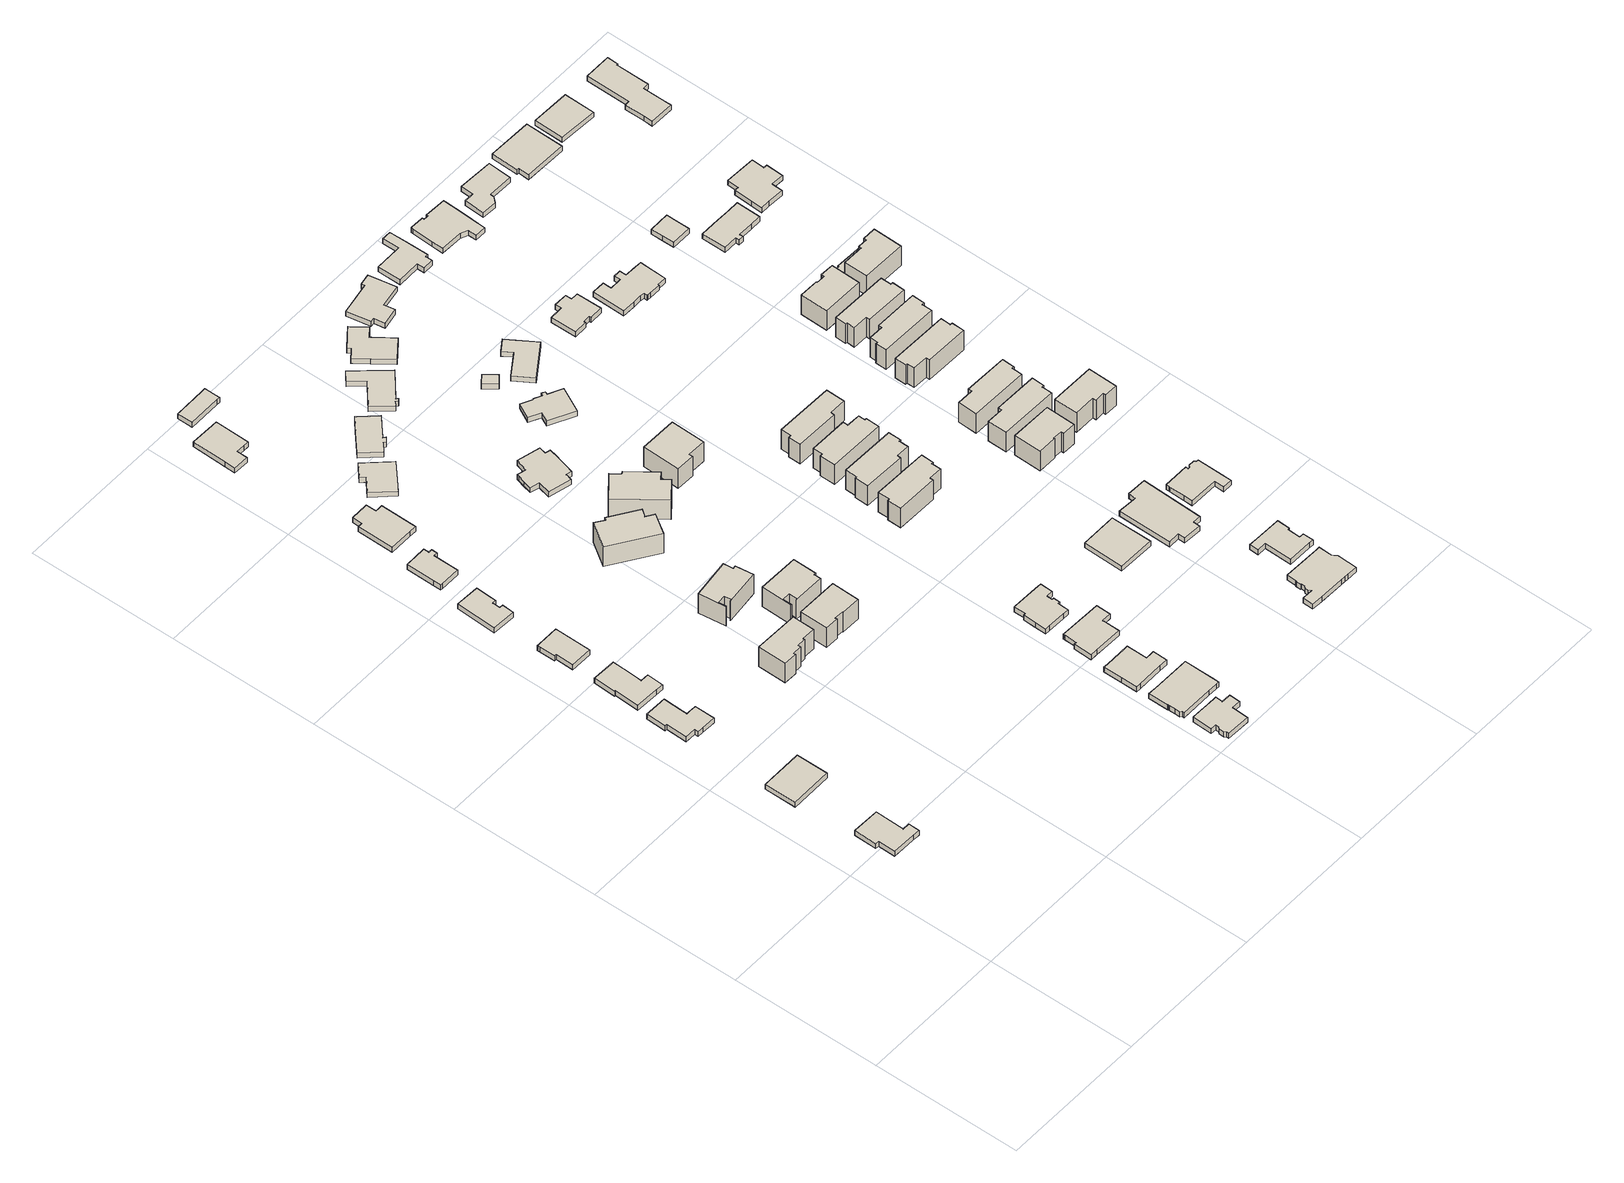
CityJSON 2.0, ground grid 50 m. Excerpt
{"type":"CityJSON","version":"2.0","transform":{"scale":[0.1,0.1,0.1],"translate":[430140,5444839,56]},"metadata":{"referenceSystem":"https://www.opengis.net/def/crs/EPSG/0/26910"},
"CityObjects":{
"building1":{"type":"Building","attributes":{"name":"618 LAMBERT AVENUE V9R 3N8"},"geometry":[{"type":"Solid","lod":"1","boundaries":[[[[0,1,2,3,4,5,6,7,8]],[[7,9,10,8]],[[6,11,9,7]],[[5,12,11,6]],[[4,13,12,5]],[[3,14,13,4]],[[2,15,14,3]],[[1,16,15,2]],[[0,17,16,1]],[[8,10,17,0]],[[9,11,12,13,14,15,16,17,10]]]]}]},
"building2":{"type":"Building","attributes":{"name":"614 LAMBERT AVENUE V9R 3N8"},"geometry":[{"type":"Solid","lod":"1","boundaries":[[[[18,19,20,21]],[[20,22,23,21]],[[19,24,22,20]],[[18,25,24,19]],[[21,23,25,18]],[[22,24,25,23]]]]}]},
"building3":{"type":"Building","attributes":{"name":"610 LAMBERT AVENUE V9R 3N8"},"geometry":[{"type":"Solid","lod":"1","boundaries":[[[[26,27,28,29,30,31,32,33,34,35,36,37,38]],[[37,39,40,38]],[[36,41,39,37]],[[35,42,41,36]],[[34,43,42,35]],[[33,44,43,34]],[[32,45,44,33]],[[31,46,45,32]],[[30,47,46,31]],[[29,48,47,30]],[[28,49,48,29]],[[27,50,49,28]],[[26,51,50,27]],[[38,40,51,26]],[[39,41,42,43,44,45,46,47,48,49,50,51,40]]]]}]},
"building4":{"type":"Building","attributes":{"name":"608 LAMBERT AVENUE V9R 3N8"},"geometry":[{"type":"Solid","lod":"1","boundaries":[[[[52,53,54,55,56,57,58,59,60,61,62,63]],[[62,64,65,63]],[[61,66,64,62]],[[60,67,66,61]],[[59,68,67,60]],[[58,69,68,59]],[[57,70,69,58]],[[56,71,70,57]],[[55,72,71,56]],[[54,73,72,55]],[[53,74,73,54]],[[52,75,74,53]],[[63,65,75,52]],[[64,66,67,68,69,70,71,72,73,74,75,65]]]]}]},
"building5":{"type":"Building","attributes":{"name":"606 LAMBERT AVENUE V9R 3N8"},"geometry":[{"type":"Solid","lod":"1","boundaries":[[[[76,77,78,79,80,81,82,83]],[[82,84,85,83]],[[81,86,84,82]],[[80,87,86,81]],[[79,88,87,80]],[[78,89,88,79]],[[77,90,89,78]],[[76,91,90,77]],[[83,85,91,76]],[[84,86,87,88,89,90,91,85]]]]}]},
"building6":{"type":"Building","attributes":{"name":"604 LAMBERT AVENUE V9R 3N8"},"geometry":[{"type":"Solid","lod":"1","boundaries":[[[[92,93,94,95,96,97,98,99]],[[98,100,101,99]],[[97,102,100,98]],[[96,103,102,97]],[[95,104,103,96]],[[94,105,104,95]],[[93,106,105,94]],[[92,107,106,93]],[[99,101,107,92]],[[100,102,103,104,105,106,107,101]]]]}]},
"building7":{"type":"Building","attributes":{"name":"602 LAMBERT AVENUE V9R 3M8"},"geometry":[{"type":"Solid","lod":"1","boundaries":[[[[108,109,110,111,112,113,114,115,116,117,118]],[[117,119,120,118]],[[116,121,119,117]],[[115,122,121,116]],[[114,123,122,115]],[[113,124,123,114]],[[112,125,124,113]],[[111,126,125,112]],[[110,127,126,111]],[[109,128,127,110]],[[108,129,128,109]],[[118,120,129,108]],[[119,121,122,123,124,125,126,127,128,129,120]]]]}]},
"building8":{"type":"Building","attributes":{"name":"600 LAMBERT AVENUE V9R 3N8"},"geometry":[{"type":"Solid","lod":"1","boundaries":[[[[130,131,132,133,134,135,136,137,138]],[[137,139,140,138]],[[136,141,139,137]],[[135,142,141,136]],[[134,143,142,135]],[[133,144,143,134]],[[132,145,144,133]],[[131,146,145,132]],[[130,147,146,131]],[[138,140,147,130]],[[139,141,142,143,144,145,146,147,140]]]]}]},
"building9":{"type":"Building","geometry":[{"type":"Solid","lod":"1","boundaries":[[[[148,149,150,151,152,153,154,155,156,157]],[[156,158,159,157]],[[155,160,158,156]],[[154,161,160,155]],[[153,162,161,154]],[[152,163,162,153]],[[151,164,163,152]],[[150,165,164,151]],[[149,166,165,150]],[[148,167,166,149]],[[157,159,167,148]],[[158,160,161,162,163,164,165,166,167,159]]]]}]},
"building10":{"type":"Building","attributes":{"name":"404 HAREWOOD ROAD V9R 2Z4"},"geometry":[{"type":"Solid","lod":"1","boundaries":[[[[168,169,170,171,172,173,174,175,176]],[[175,177,178,176]],[[174,179,177,175]],[[173,180,179,174]],[[172,181,180,173]],[[171,182,181,172]],[[170,183,182,171]],[[169,184,183,170]],[[168,185,184,169]],[[176,178,185,168]],[[177,179,180,181,182,183,184,185,178]]]]}]},
"building11":{"type":"Building","attributes":{"name":"637 ALYSSA PLACE V9R 3S8"},"geometry":[{"type":"Solid","lod":"1","boundaries":[[[[186,187,188,189,190,191,192,193,194,195,196,197]],[[196,198,199,197]],[[195,200,198,196]],[[194,201,200,195]],[[193,202,201,194]],[[192,203,202,193]],[[191,204,203,192]],[[190,205,204,191]],[[189,206,205,190]],[[188,207,206,189]],[[187,208,207,188]],[[186,209,208,187]],[[197,199,209,186]],[[198,200,201,202,203,204,205,206,207,208,209,199]]]]}]},
"building12":{"type":"Building","attributes":{"name":"409 HAREWOOD ROAD V9R 2Z3"},"geometry":[{"type":"Solid","lod":"1","boundaries":[[[[210,211,212,213,214,215]],[[214,216,217,215]],[[213,218,216,214]],[[212,219,218,213]],[[211,220,219,212]],[[210,221,220,211]],[[215,217,221,210]],[[216,218,219,220,221,217]]]]}]},
"building13":{"type":"Building","geometry":[{"type":"Solid","lod":"1","boundaries":[[[[222,223,224,225,226,227,228,229]],[[228,230,231,229]],[[227,232,230,228]],[[226,233,232,227]],[[225,234,233,226]],[[224,235,234,225]],[[223,236,235,224]],[[222,237,236,223]],[[229,231,237,222]],[[230,232,233,234,235,236,237,231]]]]}]},
"building14":{"type":"Building","attributes":{"name":"500 LAMBERT AVENUE V9R 6Y9"},"geometry":[{"type":"Solid","lod":"1","boundaries":[[[[238,239,240,241,242,243,244]],[[243,245,246,244]],[[242,247,245,243]],[[241,248,247,242]],[[240,249,248,241]],[[239,250,249,240]],[[238,251,250,239]],[[244,246,251,238]],[[245,247,248,249,250,251,246]]]]}]},
"building15":{"type":"Building","attributes":{"name":"641 ALYSSA PLACE V9R 3S8"},"geometry":[{"type":"Solid","lod":"1","boundaries":[[[[252,253,254,255,256,257,258,259,260,261,262,263]],[[262,264,265,263]],[[261,266,264,262]],[[260,267,266,261]],[[259,268,267,260]],[[258,269,268,259]],[[257,270,269,258]],[[256,271,270,257]],[[255,272,271,256]],[[254,273,272,255]],[[253,274,273,254]],[[252,275,274,253]],[[263,265,275,252]],[[264,266,267,268,269,270,271,272,273,274,275,265]]]]}]},
"building16":{"type":"Building","attributes":{"name":"629 ALYSSA PLACE V9R 3S8"},"geometry":[{"type":"Solid","lod":"1","boundaries":[[[[276,277,278,279,280,281,282,283]],[[282,284,285,283]],[[281,286,284,282]],[[280,287,286,281]],[[279,288,287,280]],[[278,289,288,279]],[[277,290,289,278]],[[276,291,290,277]],[[283,285,291,276]],[[284,286,287,288,289,290,291,285]]]]}]},
"building17":{"type":"Building","attributes":{"name":"407 HAREWOOD ROAD V9R 2Z3"},"geometry":[{"type":"Solid","lod":"1","boundaries":[[[[292,293,294,295,296,297,298,299,300,301]],[[300,302,303,301]],[[299,304,302,300]],[[298,305,304,299]],[[297,306,305,298]],[[296,307,306,297]],[[295,308,307,296]],[[294,309,308,295]],[[293,310,309,294]],[[292,311,310,293]],[[301,303,311,292]],[[302,304,305,306,307,308,309,310,311,303]]]]}]},
"building18":{"type":"Building","attributes":{"name":"674 ABBY LANE V9R 6M4"},"geometry":[{"type":"Solid","lod":"1","boundaries":[[[[312,313,314,315,316,317,318,319,320,321,322,323,324,325,326,327,328]],[[327,329,330,328]],[[326,331,329,327]],[[325,332,331,326]],[[324,333,332,325]],[[323,334,333,324]],[[322,335,334,323]],[[321,336,335,322]],[[320,337,336,321]],[[319,338,337,320]],[[318,339,338,319]],[[317,340,339,318]],[[316,341,340,317]],[[315,342,341,316]],[[314,343,342,315]],[[313,344,343,314]],[[312,345,344,313]],[[328,330,345,312]],[[329,331,332,333,334,335,336,337,338,339,340,341,342,343,344,345,330]]]]}]},
"building19":{"type":"Building","attributes":{"name":"668 ABBY LANE V9R 6M4"},"geometry":[{"type":"Solid","lod":"1","boundaries":[[[[346,347,348,349,350,351,352,353,354,355,356,357,358,359,360]],[[359,361,362,360]],[[358,363,361,359]],[[357,364,363,358]],[[356,365,364,357]],[[355,366,365,356]],[[354,367,366,355]],[[353,368,367,354]],[[352,369,368,353]],[[351,370,369,352]],[[350,371,370,351]],[[349,372,371,350]],[[348,373,372,349]],[[347,374,373,348]],[[346,375,374,347]],[[360,362,375,346]],[[361,363,364,365,366,367,368,369,370,371,372,373,374,375,362]]]]}]},
"building20":{"type":"Building","attributes":{"name":"662 ABBY LANE V9R 6M4"},"geometry":[{"type":"Solid","lod":"1","boundaries":[[[[376,377,378,379,380,381,382,383,384,385]],[[384,386,387,385]],[[383,388,386,384]],[[382,389,388,383]],[[381,390,389,382]],[[380,391,390,381]],[[379,392,391,380]],[[378,393,392,379]],[[377,394,393,378]],[[376,395,394,377]],[[385,387,395,376]],[[386,388,389,390,391,392,393,394,395,387]]]]}]},
"building21":{"type":"Building","attributes":{"name":"624 ALYSSA PLACE V9R 3S8"},"geometry":[{"type":"Solid","lod":"1","boundaries":[[[[396,397,398,399,400,401,402,403]],[[402,404,405,403]],[[401,406,404,402]],[[400,407,406,401]],[[399,408,407,400]],[[398,409,408,399]],[[397,410,409,398]],[[396,411,410,397]],[[403,405,411,396]],[[404,406,407,408,409,410,411,405]]]]}]},
"building22":{"type":"Building","attributes":{"name":"618 SANDY COURT V9R 1M1"},"geometry":[{"type":"Solid","lod":"1","boundaries":[[[[412,413,414,415,416,417,418,419,420,421,422,423,424,425,426,427]],[[426,428,429,427]],[[425,430,428,426]],[[424,431,430,425]],[[423,432,431,424]],[[422,433,432,423]],[[421,434,433,422]],[[420,435,434,421]],[[419,436,435,420]],[[418,437,436,419]],[[417,438,437,418]],[[416,439,438,417]],[[415,440,439,416]],[[414,441,440,415]],[[413,442,441,414]],[[412,443,442,413]],[[427,429,443,412]],[[428,430,431,432,433,434,435,436,437,438,439,440,441,442,443,429]]]]}]},
"building23":{"type":"Building","attributes":{"name":"656 ABBY LANE V9R 6M4"},"geometry":[{"type":"Solid","lod":"1","boundaries":[[[[444,445,446,447,448,449,450,451,452,453,454,455]],[[454,456,457,455]],[[453,458,456,454]],[[452,459,458,453]],[[451,460,459,452]],[[450,461,460,451]],[[449,462,461,450]],[[448,463,462,449]],[[447,464,463,448]],[[446,465,464,447]],[[445,466,465,446]],[[444,467,466,445]],[[455,457,467,444]],[[456,458,459,460,461,462,463,464,465,466,467,457]]]]}]},
"building24":{"type":"Building","attributes":{"name":"405 HAREWOOD ROAD V9R 2Z3"},"geometry":[{"type":"Solid","lod":"1","boundaries":[[[[468,469,470,471,472,473,474,475,476,477,478]],[[477,479,480,478]],[[476,481,479,477]],[[475,482,481,476]],[[474,483,482,475]],[[473,484,483,474]],[[472,485,484,473]],[[471,486,485,472]],[[470,487,486,471]],[[469,488,487,470]],[[468,489,488,469]],[[478,480,489,468]],[[479,481,482,483,484,485,486,487,488,489,480]]]]}]},
"building25":{"type":"Building","attributes":{"name":"650 ABBY LANE V9R 6M4"},"geometry":[{"type":"Solid","lod":"1","boundaries":[[[[490,491,492,493,494,495,496,497,498,499,500,501,502,503,504,505,506]],[[505,507,508,506]],[[504,509,507,505]],[[503,510,509,504]],[[502,511,510,503]],[[501,512,511,502]],[[500,513,512,501]],[[499,514,513,500]],[[498,515,514,499]],[[497,516,515,498]],[[496,517,516,497]],[[495,518,517,496]],[[494,519,518,495]],[[493,520,519,494]],[[492,521,520,493]],[[491,522,521,492]],[[490,523,522,491]],[[506,508,523,490]],[[507,509,510,511,512,513,514,515,516,517,518,519,520,521,522,523,508]]]]}]},
"building26":{"type":"Building","attributes":{"name":"628 ALYSSA PLACE V9R 3S8"},"geometry":[{"type":"Solid","lod":"1","boundaries":[[[[524,525,526,527,528,529]],[[528,530,531,529]],[[527,532,530,528]],[[526,533,532,527]],[[525,534,533,526]],[[524,535,534,525]],[[529,531,535,524]],[[530,532,533,534,535,531]]]]}]},
"building27":{"type":"Building","attributes":{"name":"403 HAREWOOD ROAD V9R 2Z3"},"geometry":[{"type":"Solid","lod":"1","boundaries":[[[[536,537,538,539,540,541,542,543,544,545,546,547]],[[546,548,549,547]],[[545,550,548,546]],[[544,551,550,545]],[[543,552,551,544]],[[542,553,552,543]],[[541,554,553,542]],[[540,555,554,541]],[[539,556,555,540]],[[538,557,556,539]],[[537,558,557,538]],[[536,559,558,537]],[[547,549,559,536]],[[548,550,551,552,553,554,555,556,557,558,559,549]]]]}]},
"building28":{"type":"Building","attributes":{"name":"616 SANDY COURT V9R 1M1"},"geometry":[{"type":"Solid","lod":"1","boundaries":[[[[560,561,562,563,564,565,566,567,568,569,570,571,572]],[[571,573,574,572]],[[570,575,573,571]],[[569,576,575,570]],[[568,577,576,569]],[[567,578,577,568]],[[566,579,578,567]],[[565,580,579,566]],[[564,581,580,565]],[[563,582,581,564]],[[562,583,582,563]],[[561,584,583,562]],[[560,585,584,561]],[[572,574,585,560]],[[573,575,576,577,578,579,580,581,582,583,584,585,574]]]]}]},
"building29":{"type":"Building","attributes":{"name":"614 SANDY COURT V9R 1M1"},"geometry":[{"type":"Solid","lod":"1","boundaries":[[[[586,587,588,589]],[[588,590,591,589]],[[587,592,590,588]],[[586,593,592,587]],[[589,591,593,586]],[[590,592,593,591]]]]}]},
"building30":{"type":"Building","attributes":{"name":"646 ALYSSA PLACE V9R 3S8"},"geometry":[{"type":"Solid","lod":"1","boundaries":[[[[594,595,596,597,598,599,600,601,602,603]],[[602,604,605,603]],[[601,606,604,602]],[[600,607,606,601]],[[599,608,607,600]],[[598,609,608,599]],[[597,610,609,598]],[[596,611,610,597]],[[595,612,611,596]],[[594,613,612,595]],[[603,605,613,594]],[[604,606,607,608,609,610,611,612,613,605]]]]}]},
"building31":{"type":"Building","attributes":{"name":"614 SANDY COURT V9R 1M1"},"geometry":[{"type":"Solid","lod":"1","boundaries":[[[[614,615,616,617,618,619,620]],[[619,621,622,620]],[[618,623,621,619]],[[617,624,623,618]],[[616,625,624,617]],[[615,626,625,616]],[[614,627,626,615]],[[620,622,627,614]],[[621,623,624,625,626,627,622]]]]}]},
"building32":{"type":"Building","attributes":{"name":"640 ALYSSA PLACE V9R 3S8"},"geometry":[{"type":"Solid","lod":"1","boundaries":[[[[628,629,630,631,632,633,634,635,636,637]],[[636,638,639,637]],[[635,640,638,636]],[[634,641,640,635]],[[633,642,641,634]],[[632,643,642,633]],[[631,644,643,632]],[[630,645,644,631]],[[629,646,645,630]],[[628,647,646,629]],[[637,639,647,628]],[[638,640,641,642,643,644,645,646,647,639]]]]}]},
"building33":{"type":"Building","attributes":{"name":"401 HAREWOOD ROAD V9R 2Z3"},"geometry":[{"type":"Solid","lod":"1","boundaries":[[[[648,649,650,651,652,653,654,655,656,657]],[[656,658,659,657]],[[655,660,658,656]],[[654,661,660,655]],[[653,662,661,654]],[[652,663,662,653]],[[651,664,663,652]],[[650,665,664,651]],[[649,666,665,650]],[[648,667,666,649]],[[657,659,667,648]],[[658,660,661,662,663,664,665,666,667,659]]]]}]},
"building34":{"type":"Building","attributes":{"name":"614 REGAL STREET V9R 6M4"},"geometry":[{"type":"Solid","lod":"1","boundaries":[[[[668,669,670,671]],[[670,672,673,671]],[[669,674,672,670]],[[668,675,674,669]],[[671,673,675,668]],[[672,674,675,673]]]]}]},
"building35":{"type":"Building","attributes":{"name":"636 ALYSSA PLACE V9R 3S8"},"geometry":[{"type":"Solid","lod":"1","boundaries":[[[[676,677,678,679,680,681,682,683,684,685]],[[684,686,687,685]],[[683,688,686,684]],[[682,689,688,683]],[[681,690,689,682]],[[680,691,690,681]],[[679,692,691,680]],[[678,693,692,679]],[[677,694,693,678]],[[676,695,694,677]],[[685,687,695,676]],[[686,688,689,690,691,692,693,694,695,687]]]]}]},
"building36":{"type":"Building","attributes":{"name":"632 ALYSSA PLACE V9R 3S8"},"geometry":[{"type":"Solid","lod":"1","boundaries":[[[[696,697,698,699,700,701,702,703]],[[702,704,705,703]],[[701,706,704,702]],[[700,707,706,701]],[[699,708,707,700]],[[698,709,708,699]],[[697,710,709,698]],[[696,711,710,697]],[[703,705,711,696]],[[704,706,707,708,709,710,711,705]]]]}]},
"building37":{"type":"Building","attributes":{"name":"657 HOWARD AVENUE V9R 3S8"},"geometry":[{"type":"Solid","lod":"1","boundaries":[[[[712,713,714,715,716,717,718,719,720,721,722,723,724,725,726,727,728,729,730,731]],[[730,732,733,731]],[[729,734,732,730]],[[728,735,734,729]],[[727,736,735,728]],[[726,737,736,727]],[[725,738,737,726]],[[724,739,738,725]],[[723,740,739,724]],[[722,741,740,723]],[[721,742,741,722]],[[720,743,742,721]],[[719,744,743,720]],[[718,745,744,719]],[[717,746,745,718]],[[716,747,746,717]],[[715,748,747,716]],[[714,749,748,715]],[[713,750,749,714]],[[712,751,750,713]],[[731,733,751,712]],[[732,734,735,736,737,738,739,740,741,742,743,744,745,746,747,748,749,750,751,733]]]]}]},
"building38":{"type":"Building","attributes":{"name":"608 REGAL STREET V9R 6M4"},"geometry":[{"type":"Solid","lod":"1","boundaries":[[[[752,753,754,755,756,757,758,759,760,761]],[[760,762,763,761]],[[759,764,762,760]],[[758,765,764,759]],[[757,766,765,758]],[[756,767,766,757]],[[755,768,767,756]],[[754,769,768,755]],[[753,770,769,754]],[[752,771,770,753]],[[761,763,771,752]],[[762,764,765,766,767,768,769,770,771,763]]]]}]},
"building39":{"type":"Building","attributes":{"name":"619 FIFTH STREET V9R 1P7"},"geometry":[{"type":"Solid","lod":"1","boundaries":[[[[772,773,774,775,776,777,778,779,780,781,782]],[[781,783,784,782]],[[780,785,783,781]],[[779,786,785,780]],[[778,787,786,779]],[[777,788,787,778]],[[776,789,788,777]],[[775,790,789,776]],[[774,791,790,775]],[[773,792,791,774]],[[772,793,792,773]],[[782,784,793,772]],[[783,785,786,787,788,789,790,791,792,793,784]]]]}]},
"building40":{"type":"Building","attributes":{"name":"612 SANDY COURT V9R 1M1"},"geometry":[{"type":"Solid","lod":"1","boundaries":[[[[794,795,796,797,798,799,800,801,802,803,804,805,806]],[[805,807,808,806]],[[804,809,807,805]],[[803,810,809,804]],[[802,811,810,803]],[[801,812,811,802]],[[800,813,812,801]],[[799,814,813,800]],[[798,815,814,799]],[[797,816,815,798]],[[796,817,816,797]],[[795,818,817,796]],[[794,819,818,795]],[[806,808,819,794]],[[807,809,810,811,812,813,814,815,816,817,818,819,808]]]]}]},
"building41":{"type":"Building","attributes":{"name":"649 HOWARD AVENUE V9R 3S8"},"geometry":[{"type":"Solid","lod":"1","boundaries":[[[[820,821,822,823,824,825,826,827,828,829,830,831,832,833,834]],[[833,835,836,834]],[[832,837,835,833]],[[831,838,837,832]],[[830,839,838,831]],[[829,840,839,830]],[[828,841,840,829]],[[827,842,841,828]],[[826,843,842,827]],[[825,844,843,826]],[[824,845,844,825]],[[823,846,845,824]],[[822,847,846,823]],[[821,848,847,822]],[[820,849,848,821]],[[834,836,849,820]],[[835,837,838,839,840,841,842,843,844,845,846,847,848,849,836]]]]}]},
"building42":{"type":"Building","geometry":[{"type":"Solid","lod":"1","boundaries":[[[[850,851,852,853,854,855,856,857]],[[856,858,859,857]],[[855,860,858,856]],[[854,861,860,855]],[[853,862,861,854]],[[852,863,862,853]],[[851,864,863,852]],[[850,865,864,851]],[[857,859,865,850]],[[858,860,861,862,863,864,865,859]]]]}]},
"building43":{"type":"Building","attributes":{"name":"602 REGAL STREET V9R 6M4"},"geometry":[{"type":"Solid","lod":"1","boundaries":[[[[866,867,868,869,870,871,872,873,874,875,876,877,878,879,880,881,882,883]],[[882,884,885,883]],[[881,886,884,882]],[[880,887,886,881]],[[879,888,887,880]],[[878,889,888,879]],[[877,890,889,878]],[[876,891,890,877]],[[875,892,891,876]],[[874,893,892,875]],[[873,894,893,874]],[[872,895,894,873]],[[871,896,895,872]],[[870,897,896,871]],[[869,898,897,870]],[[868,899,898,869]],[[867,900,899,868]],[[866,901,900,867]],[[883,885,901,866]],[[884,886,887,888,889,890,891,892,893,894,895,896,897,898,899,900,901,885]]]]}]},
"building44":{"type":"Building","attributes":{"name":"617 FIFTH STREET V9R 1P7"},"geometry":[{"type":"Solid","lod":"1","boundaries":[[[[902,903,904,905,906,907,908,909,910,911,912,913,914,915,916,917]],[[916,918,919,917]],[[915,920,918,916]],[[914,921,920,915]],[[913,922,921,914]],[[912,923,922,913]],[[911,924,923,912]],[[910,925,924,911]],[[909,926,925,910]],[[908,927,926,909]],[[907,928,927,908]],[[906,929,928,907]],[[905,930,929,906]],[[904,931,930,905]],[[903,932,931,904]],[[902,933,932,903]],[[917,919,933,902]],[[918,920,921,922,923,924,925,926,927,928,929,930,931,932,933,919]]]]}]},
"building45":{"type":"Building","attributes":{"name":"645 HOWARD AVENUE V9R 3S8"},"geometry":[{"type":"Solid","lod":"1","boundaries":[[[[934,935,936,937,938,939,940,941]],[[940,942,943,941]],[[939,944,942,940]],[[938,945,944,939]],[[937,946,945,938]],[[936,947,946,937]],[[935,948,947,936]],[[934,949,948,935]],[[941,943,949,934]],[[942,944,945,946,947,948,949,943]]]]}]},
"building46":{"type":"Building","attributes":{"name":"608 SANDY COURT V9R 1M1"},"geometry":[{"type":"Solid","lod":"1","boundaries":[[[[950,951,952,953,954,955,956,957,958,959,960,961,962,963,964,965,966,967,968,969]],[[968,970,971,969]],[[967,972,970,968]],[[966,973,972,967]],[[965,974,973,966]],[[964,975,974,965]],[[963,976,975,964]],[[962,977,976,963]],[[961,978,977,962]],[[960,979,978,961]],[[959,980,979,960]],[[958,981,980,959]],[[957,982,981,958]],[[956,983,982,957]],[[955,984,983,956]],[[954,985,984,955]],[[953,986,985,954]],[[952,987,986,953]],[[951,988,987,952]],[[950,989,988,951]],[[969,971,989,950]],[[970,972,973,974,975,976,977,978,979,980,981,982,983,984,985,986,987,988,989,971]]]]}]},
"building47":{"type":"Building","attributes":{"name":"643 HOWARD AVENUE V9R 3S8"},"geometry":[{"type":"Solid","lod":"1","boundaries":[[[[990,991,992,993,994,995,996,997]],[[996,998,999,997]],[[995,1000,998,996]],[[994,1001,1000,995]],[[993,1002,1001,994]],[[992,1003,1002,993]],[[991,1004,1003,992]],[[990,1005,1004,991]],[[997,999,1005,990]],[[998,1000,1001,1002,1003,1004,1005,999]]]]}]},
"building48":{"type":"Building","attributes":{"name":"639 HOWARD AVENUE V9R 3S8"},"geometry":[{"type":"Solid","lod":"1","boundaries":[[[[1006,1007,1008,1009,1010,1011,1012,1013,1014,1015]],[[1014,1016,1017,1015]],[[1013,1018,1016,1014]],[[1012,1019,1018,1013]],[[1011,1020,1019,1012]],[[1010,1021,1020,1011]],[[1009,1022,1021,1010]],[[1008,1023,1022,1009]],[[1007,1024,1023,1008]],[[1006,1025,1024,1007]],[[1015,1017,1025,1006]],[[1016,1018,1019,1020,1021,1022,1023,1024,1025,1017]]]]}]},
"building49":{"type":"Building","geometry":[{"type":"Solid","lod":"1","boundaries":[[[[1026,1027,1028,1029,1030,1031,1032,1033]],[[1032,1034,1035,1033]],[[1031,1036,1034,1032]],[[1030,1037,1036,1031]],[[1029,1038,1037,1030]],[[1028,1039,1038,1029]],[[1027,1040,1039,1028]],[[1026,1041,1040,1027]],[[1033,1035,1041,1026]],[[1034,1036,1037,1038,1039,1040,1041,1035]]]]}]},
"building50":{"type":"Building","attributes":{"name":"635 HOWARD AVENUE V9R 3S8"},"geometry":[{"type":"Solid","lod":"1","boundaries":[[[[1042,1043,1044,1045,1046,1047,1048,1049,1050,1051]],[[1050,1052,1053,1051]],[[1049,1054,1052,1050]],[[1048,1055,1054,1049]],[[1047,1056,1055,1048]],[[1046,1057,1056,1047]],[[1045,1058,1057,1046]],[[1044,1059,1058,1045]],[[1043,1060,1059,1044]],[[1042,1061,1060,1043]],[[1051,1053,1061,1042]],[[1052,1054,1055,1056,1057,1058,1059,1060,1061,1053]]]]}]},
"building51":{"type":"Building","attributes":{"name":"615 FIFTH STREET V9R 1P7"},"geometry":[{"type":"Solid","lod":"1","boundaries":[[[[1062,1063,1064,1065,1066,1067,1068,1069,1070]],[[1069,1071,1072,1070]],[[1068,1073,1071,1069]],[[1067,1074,1073,1068]],[[1066,1075,1074,1067]],[[1065,1076,1075,1066]],[[1064,1077,1076,1065]],[[1063,1078,1077,1064]],[[1062,1079,1078,1063]],[[1070,1072,1079,1062]],[[1071,1073,1074,1075,1076,1077,1078,1079,1072]]]]}]},
"building52":{"type":"Building","attributes":{"name":"631 HOWARD AVENUE V9R 3S8"},"geometry":[{"type":"Solid","lod":"1","boundaries":[[[[1080,1081,1082,1083,1084,1085,1086,1087,1088,1089]],[[1088,1090,1091,1089]],[[1087,1092,1090,1088]],[[1086,1093,1092,1087]],[[1085,1094,1093,1086]],[[1084,1095,1094,1085]],[[1083,1096,1095,1084]],[[1082,1097,1096,1083]],[[1081,1098,1097,1082]],[[1080,1099,1098,1081]],[[1089,1091,1099,1080]],[[1090,1092,1093,1094,1095,1096,1097,1098,1099,1091]]]]}]},
"building53":{"type":"Building","geometry":[{"type":"Solid","lod":"1","boundaries":[[[[1100,1101,1102,1103,1104,1105,1106,1107]],[[1106,1108,1109,1107]],[[1105,1110,1108,1106]],[[1104,1111,1110,1105]],[[1103,1112,1111,1104]],[[1102,1113,1112,1103]],[[1101,1114,1113,1102]],[[1100,1115,1114,1101]],[[1107,1109,1115,1100]],[[1108,1110,1111,1112,1113,1114,1115,1109]]]]}]},
"building54":{"type":"Building","attributes":{"name":"608 SANDY COURT V9R 1M1"},"geometry":[{"type":"Solid","lod":"1","boundaries":[[[[1116,1117,1118,1119,1120,1121]],[[1120,1122,1123,1121]],[[1119,1124,1122,1120]],[[1118,1125,1124,1119]],[[1117,1126,1125,1118]],[[1116,1127,1126,1117]],[[1121,1123,1127,1116]],[[1122,1124,1125,1126,1127,1123]]]]}]},
"building55":{"type":"Building","attributes":{"name":"606 SANDY COURT V9R 1M1"},"geometry":[{"type":"Solid","lod":"1","boundaries":[[[[1128,1129,1130,1131,1132,1133,1134,1135,1136,1137,1138,1139]],[[1138,1140,1141,1139]],[[1137,1142,1140,1138]],[[1136,1143,1142,1137]],[[1135,1144,1143,1136]],[[1134,1145,1144,1135]],[[1133,1146,1145,1134]],[[1132,1147,1146,1133]],[[1131,1148,1147,1132]],[[1130,1149,1148,1131]],[[1129,1150,1149,1130]],[[1128,1151,1150,1129]],[[1139,1141,1151,1128]],[[1140,1142,1143,1144,1145,1146,1147,1148,1149,1150,1151,1141]]]]}]},
"building56":{"type":"Building","attributes":{"name":"611 FIFTH STREET V9R 1P7"},"geometry":[{"type":"Solid","lod":"1","boundaries":[[[[1152,1153,1154,1155,1156,1157]],[[1156,1158,1159,1157]],[[1155,1160,1158,1156]],[[1154,1161,1160,1155]],[[1153,1162,1161,1154]],[[1152,1163,1162,1153]],[[1157,1159,1163,1152]],[[1158,1160,1161,1162,1163,1159]]]]}]},
"building57":{"type":"Building","geometry":[{"type":"Solid","lod":"1","boundaries":[[[[1164,1165,1166,1167,1168,1169,1170,1171,1172,1173,1174,1175]],[[1174,1176,1177,1175]],[[1173,1178,1176,1174]],[[1172,1179,1178,1173]],[[1171,1180,1179,1172]],[[1170,1181,1180,1171]],[[1169,1182,1181,1170]],[[1168,1183,1182,1169]],[[1167,1184,1183,1168]],[[1166,1185,1184,1167]],[[1165,1186,1185,1166]],[[1164,1187,1186,1165]],[[1175,1177,1187,1164]],[[1176,1178,1179,1180,1181,1182,1183,1184,1185,1186,1187,1177]]]]}]},
"building58":{"type":"Building","geometry":[{"type":"Solid","lod":"1","boundaries":[[[[1188,1189,1190,1191,1192,1193,1194,1195]],[[1194,1196,1197,1195]],[[1193,1198,1196,1194]],[[1192,1199,1198,1193]],[[1191,1200,1199,1192]],[[1190,1201,1200,1191]],[[1189,1202,1201,1190]],[[1188,1203,1202,1189]],[[1195,1197,1203,1188]],[[1196,1198,1199,1200,1201,1202,1203,1197]]]]}]},
"building59":{"type":"Building","attributes":{"name":"607 FIFTH STREET V9R 1P7"},"geometry":[{"type":"Solid","lod":"1","boundaries":[[[[1204,1205,1206,1207]],[[1206,1208,1209,1207]],[[1205,1210,1208,1206]],[[1204,1211,1210,1205]],[[1207,1209,1211,1204]],[[1208,1210,1211,1209]]]]}]},
"building60":{"type":"Building","attributes":{"name":"605 HOWARD AVENUE V9R 3S6"},"geometry":[{"type":"Solid","lod":"1","boundaries":[[[[1212,1213,1214,1215,1216,1217,1218,1219,1220,1221,1222,1223]],[[1222,1224,1225,1223]],[[1221,1226,1224,1222]],[[1220,1227,1226,1221]],[[1219,1228,1227,1220]],[[1218,1229,1228,1219]],[[1217,1230,1229,1218]],[[1216,1231,1230,1217]],[[1215,1232,1231,1216]],[[1214,1233,1232,1215]],[[1213,1234,1233,1214]],[[1212,1235,1234,1213]],[[1223,1225,1235,1212]],[[1224,1226,1227,1228,1229,1230,1231,1232,1233,1234,1235,1225]]]]}]},
"building61":{"type":"Building","attributes":{"name":"603 HOWARD AVENUE V9R 3S6"},"geometry":[{"type":"Solid","lod":"1","boundaries":[[[[1236,1237,1238,1239,1240,1241,1242,1243,1244,1245,1246,1247]],[[1246,1248,1249,1247]],[[1245,1250,1248,1246]],[[1244,1251,1250,1245]],[[1243,1252,1251,1244]],[[1242,1253,1252,1243]],[[1241,1254,1253,1242]],[[1240,1255,1254,1241]],[[1239,1256,1255,1240]],[[1238,1257,1256,1239]],[[1237,1258,1257,1238]],[[1236,1259,1258,1237]],[[1247,1249,1259,1236]],[[1248,1250,1251,1252,1253,1254,1255,1256,1257,1258,1259,1249]]]]}]}
},
"vertices":[
[177,436,88],[176,399,88],[152,400,88],[73,402,88],[74,459,88],[62,460,88],[64,536,88],[155,534,88],[153,436,88],[155,534,108],[153,436,108],[64,536,108],[62,460,108],[74,459,108],[73,402,108],[152,400,108],[176,399,108],[177,436,108],
[182,731,85],[43,730,85],[42,837,85],[182,837,85],[42,837,105],[182,837,105],[43,730,105],[182,731,105],
[130,1172,81],[147,1171,81],[146,1104,81],[98,1105,81],[79,1105,81],[79,1118,81],[43,1119,81],[45,1189,81],[38,1189,81],[40,1256,81],[113,1255,81],[111,1187,81],[111,1172,81],[111,1187,101],[111,1172,101],[113,1255,101],[40,1256,101],[38,1189,101],[45,1189,101],[43,1119,101],[79,1118,101],[79,1105,101],[98,1105,101],[146,1104,101],[147,1171,101],[130,1172,101],
[35,1367,101],[38,1441,101],[39,1441,101],[42,1441,101],[117,1438,101],[116,1400,101],[113,1336,101],[141,1335,101],[138,1280,101],[111,1281,101],[35,1284,101],[39,1367,101],[35,1284,121],[39,1367,121],[111,1281,121],[138,1280,121],[141,1335,121],[113,1336,121],[116,1400,121],[117,1438,121],[42,1441,121],[39,1441,121],[38,1441,121],[35,1367,121],
[32,1578,101],[32,1630,101],[32,1639,101],[39,1639,101],[112,1639,101],[111,1517,101],[38,1518,101],[39,1578,101],[38,1518,121],[39,1578,121],[111,1517,121],[112,1639,121],[39,1639,121],[32,1639,121],[32,1630,121],[32,1578,121],
[80,1837,96],[79,1812,96],[91,1811,96],[89,1771,96],[10,1775,96],[16,1910,96],[95,1906,96],[92,1836,96],[95,1906,116],[92,1836,116],[16,1910,116],[10,1775,116],[89,1771,116],[91,1811,116],[79,1812,116],[80,1837,116],
[114,2017,95],[114,1989,95],[47,1990,95],[41,1990,95],[41,2017,95],[42,2111,95],[115,2111,95],[115,2093,95],[127,2093,95],[127,2074,95],[114,2074,95],[127,2074,115],[114,2074,115],[127,2093,115],[115,2093,115],[115,2111,115],[42,2111,115],[41,2017,115],[41,1990,115],[47,1990,115],[114,1989,115],[114,2017,115],
[73,2330,107],[133,2330,107],[133,2296,107],[158,2296,107],[157,2175,107],[132,2175,107],[56,2175,107],[57,2297,107],[72,2296,107],[57,2297,127],[72,2296,127],[56,2175,127],[132,2175,127],[157,2175,127],[158,2296,127],[133,2296,127],[133,2330,127],[73,2330,127],
[407,1159,51],[554,1156,51],[553,1083,51],[509,1084,51],[509,1078,51],[481,1078,51],[481,1069,51],[450,1069,51],[450,1063,51],[406,1064,51],[450,1063,131],[406,1064,131],[450,1069,131],[481,1069,131],[481,1078,131],[509,1078,131],[509,1084,131],[553,1083,131],[554,1156,131],[407,1159,131],
[4,2840,120],[83,2838,120],[101,2838,120],[99,2723,120],[80,2723,120],[53,2724,120],[52,2688,120],[0,2689,120],[1,2725,120],[0,2689,140],[1,2725,140],[52,2688,140],[53,2724,140],[80,2723,140],[99,2723,140],[101,2838,140],[83,2838,140],[4,2840,140],
[583,1393,59],[593,1395,59],[601,1336,59],[484,1321,59],[484,1323,59],[490,1323,59],[487,1346,59],[459,1343,59],[462,1319,59],[460,1318,59],[449,1408,59],[579,1425,59],[449,1408,139],[579,1425,139],[460,1318,139],[462,1319,139],[459,1343,139],[487,1346,139],[490,1323,139],[484,1323,139],[484,1321,139],[601,1336,139],[593,1395,139],[583,1393,139],
[181,2367,91],[223,2405,91],[210,2419,91],[251,2456,91],[321,2379,91],[239,2304,91],[321,2379,111],[239,2304,111],[251,2456,111],[210,2419,111],[223,2405,111],[181,2367,111],
[584,1155,46],[722,1153,46],[720,1061,46],[657,1062,46],[657,1065,46],[627,1066,46],[627,1060,46],[583,1061,46],[627,1060,126],[583,1061,126],[627,1066,126],[657,1065,126],[657,1062,126],[720,1061,126],[722,1153,126],[584,1155,126],
[179,2943,117],[179,2914,117],[179,2890,117],[167,2890,117],[59,2889,117],[59,2941,117],[167,2942,117],[59,2941,137],[167,2942,137],[59,2889,137],[167,2890,137],[179,2890,137],[179,2914,137],[179,2943,137],
[721,1213,47],[715,1213,47],[714,1189,47],[610,1191,47],[610,1192,47],[614,1192,47],[615,1221,47],[589,1221,47],[589,1191,47],[586,1191,47],[588,1294,47],[722,1292,47],[588,1294,127],[722,1292,127],[586,1191,127],[589,1191,127],[589,1221,127],[615,1221,127],[614,1192,127],[610,1192,127],[610,1191,127],[714,1189,127],[715,1213,127],[721,1213,127],
[581,1706,54],[606,1689,54],[564,1626,54],[420,1723,54],[473,1802,54],[502,1781,54],[508,1789,54],[597,1729,54],[508,1789,134],[597,1729,134],[502,1781,134],[473,1802,134],[420,1723,134],[564,1626,134],[606,1689,134],[581,1706,134],
[376,2571,93],[425,2517,93],[399,2493,93],[365,2462,93],[372,2456,93],[358,2443,93],[352,2450,93],[325,2425,93],[276,2479,93],[349,2547,93],[276,2479,113],[349,2547,113],[325,2425,113],[352,2450,113],[358,2443,113],[372,2456,113],[365,2462,113],[399,2493,113],[425,2517,113],[376,2571,113],
[1044,25,11],[1044,42,11],[1049,47,11],[1049,59,11],[1031,60,11],[1033,126,11],[1036,126,11],[1051,126,11],[1097,125,11],[1130,124,11],[1129,100,11],[1160,99,11],[1159,63,11],[1129,64,11],[1127,9,11],[1048,11,11],[1048,19,11],[1048,11,31],[1048,19,31],[1127,9,31],[1129,64,31],[1159,63,31],[1160,99,31],[1129,100,31],[1130,124,31],[1097,125,31],[1051,126,31],[1036,126,31],[1033,126,31],[1031,60,31],[1049,59,31],[1049,47,31],[1044,42,31],[1044,25,31],
[1024,203,12],[1024,207,12],[1024,208,12],[1023,208,12],[1023,275,12],[1051,274,12],[1179,273,12],[1178,178,12],[1178,153,12],[1167,153,12],[1135,154,12],[1029,154,12],[1029,161,12],[1024,166,12],[1024,182,12],[1024,166,32],[1024,182,32],[1029,161,32],[1029,154,32],[1135,154,32],[1167,153,32],[1178,153,32],[1178,178,32],[1179,273,32],[1051,274,32],[1023,275,32],[1023,208,32],[1024,208,32],[1024,207,32],[1024,203,32],
[1118,429,17],[1118,361,17],[1148,361,17],[1147,312,17],[1117,313,17],[1032,313,17],[1017,313,17],[1017,368,17],[1017,430,17],[1032,429,17],[1017,430,37],[1032,429,37],[1017,368,37],[1017,313,37],[1032,313,37],[1117,313,37],[1147,312,37],[1148,361,37],[1118,361,37],[1118,429,37],
[669,1860,46],[677,1865,46],[743,1781,46],[721,1764,46],[740,1740,46],[680,1693,46],[573,1830,46],[647,1888,46],[573,1830,126],[647,1888,126],[680,1693,126],[740,1740,126],[721,1764,126],[743,1781,126],[677,1865,126],[669,1860,126],
[648,2097,55],[642,2072,55],[636,2048,55],[624,2001,55],[606,2006,55],[600,1983,55],[524,2002,55],[534,2044,55],[505,2051,55],[512,2080,55],[518,2104,55],[520,2111,55],[549,2103,55],[560,2144,55],[636,2125,55],[631,2102,55],[636,2125,75],[631,2102,75],[560,2144,75],[549,2103,75],[520,2111,75],[518,2104,75],[512,2080,75],[505,2051,75],[534,2044,75],[524,2002,75],[600,1983,75],[606,2006,75],[624,2001,75],[636,2048,75],[642,2072,75],[648,2097,75],
[1039,587,20],[1039,592,20],[1045,592,20],[1148,589,20],[1179,588,20],[1178,540,20],[1147,540,20],[1146,481,20],[1051,484,20],[1027,484,20],[1029,546,20],[1038,545,20],[1029,546,40],[1038,545,40],[1027,484,40],[1051,484,40],[1146,481,40],[1147,540,40],[1178,540,40],[1179,588,40],[1148,589,40],[1045,592,40],[1039,592,40],[1039,587,40],
[461,2670,95],[491,2696,95],[529,2652,95],[578,2594,95],[498,2525,95],[504,2518,95],[496,2512,95],[490,2519,95],[477,2507,95],[427,2565,95],[498,2626,95],[427,2565,115],[498,2626,115],[477,2507,115],[490,2519,115],[496,2512,115],[504,2518,115],[498,2525,115],[578,2594,115],[529,2652,115],[491,2696,115],[461,2670,115],
[1119,698,20],[1125,697,20],[1125,676,20],[1118,676,20],[1117,639,20],[1096,639,20],[1038,641,20],[1022,641,20],[1023,679,20],[1024,721,20],[1031,721,20],[1031,761,20],[1035,761,20],[1120,759,20],[1143,758,20],[1142,716,20],[1119,716,20],[1142,716,40],[1119,716,40],[1143,758,40],[1120,759,40],[1035,761,40],[1031,761,40],[1031,721,40],[1024,721,40],[1023,679,40],[1022,641,40],[1038,641,40],[1096,639,40],[1117,639,40],[1118,676,40],[1125,676,40],[1125,697,40],[1119,698,40],
[907,1764,41],[846,1765,41],[846,1753,41],[785,1754,41],[787,1879,41],[909,1877,41],[787,1879,121],[909,1877,121],[785,1754,121],[846,1753,121],[846,1765,121],[907,1764,121],
[533,2713,98],[554,2729,98],[563,2736,98],[556,2746,98],[589,2772,98],[619,2795,98],[656,2747,98],[627,2724,98],[630,2719,98],[675,2661,98],[611,2611,98],[566,2669,98],[611,2611,118],[566,2669,118],[675,2661,118],[630,2719,118],[627,2724,118],[656,2747,118],[619,2795,118],[589,2772,118],[556,2746,118],[563,2736,118],[554,2729,118],[533,2713,118],
[797,2252,53],[801,2250,53],[808,2246,53],[804,2237,53],[850,2215,53],[809,2133,53],[726,2174,53],[741,2204,53],[704,2223,53],[729,2272,53],[765,2254,53],[767,2256,53],[793,2243,53],[767,2256,73],[793,2243,73],[765,2254,73],[729,2272,73],[704,2223,73],[741,2204,73],[726,2174,73],[809,2133,73],[850,2215,73],[804,2237,73],[808,2246,73],[801,2250,73],[797,2252,73],
[711,2395,63],[740,2417,63],[770,2379,63],[742,2357,63],[770,2379,83],[742,2357,83],[740,2417,83],[711,2395,83],
[1263,1239,20],[1257,1239,20],[1257,1207,20],[1212,1208,20],[1212,1197,20],[1074,1200,20],[1075,1246,20],[1081,1246,20],[1081,1285,20],[1264,1281,20],[1081,1285,100],[1264,1281,100],[1081,1246,100],[1075,1246,100],[1074,1200,100],[1212,1197,100],[1212,1208,100],[1257,1207,100],[1257,1239,100],[1263,1239,100],
[843,2433,58],[881,2459,58],[901,2428,58],[940,2370,58],[828,2295,58],[789,2354,58],[863,2403,58],[789,2354,78],[863,2403,78],[828,2295,78],[940,2370,78],[901,2428,78],[881,2459,78],[843,2433,78],
[1266,1357,27],[1260,1357,27],[1259,1325,27],[1215,1326,27],[1214,1315,27],[1076,1318,27],[1077,1364,27],[1083,1364,27],[1084,1403,27],[1266,1399,27],[1084,1403,107],[1266,1399,107],[1083,1364,107],[1077,1364,107],[1076,1318,107],[1214,1315,107],[1215,1326,107],[1259,1325,107],[1260,1357,107],[1266,1357,107],
[678,2759,93],[663,2838,93],[771,2858,93],[769,2869,93],[806,2876,93],[823,2786,93],[748,2772,93],[755,2736,93],[697,2725,93],[691,2761,93],[697,2725,113],[691,2761,113],[755,2736,113],[748,2772,113],[823,2786,113],[806,2876,113],[769,2869,113],[771,2858,113],[663,2838,113],[678,2759,113],
[1460,626,17],[1337,629,17],[1340,763,17],[1460,763,17],[1340,763,37],[1460,763,37],[1337,629,37],[1460,626,37],
[1213,1501,32],[1258,1500,32],[1258,1477,32],[1264,1477,32],[1263,1432,32],[1075,1435,32],[1075,1487,32],[1085,1487,32],[1085,1520,32],[1213,1518,32],[1085,1520,112],[1213,1518,112],[1085,1487,112],[1075,1487,112],[1075,1435,112],[1263,1432,112],[1264,1477,112],[1258,1477,112],[1258,1500,112],[1213,1501,112],
[1271,1562,38],[1215,1563,38],[1214,1550,38],[1070,1553,38],[1070,1595,38],[1078,1595,38],[1079,1629,38],[1272,1625,38],[1079,1629,118],[1272,1625,118],[1078,1595,118],[1070,1595,118],[1070,1553,118],[1214,1550,118],[1215,1563,118],[1271,1562,118],
[1605,212,5],[1606,229,5],[1608,229,5],[1609,263,5],[1731,260,5],[1745,260,5],[1744,216,5],[1754,201,5],[1752,134,5],[1716,135,5],[1704,136,5],[1689,136,5],[1606,138,5],[1570,139,5],[1571,175,5],[1607,174,5],[1601,181,5],[1602,193,5],[1608,199,5],[1608,212,5],[1608,199,25],[1608,212,25],[1602,193,25],[1601,181,25],[1607,174,25],[1571,175,25],[1570,139,25],[1606,138,25],[1689,136,25],[1704,136,25],[1716,135,25],[1752,134,25],[1754,201,25],[1744,216,25],[1745,260,25],[1731,260,25],[1609,263,25],[1608,229,25],[1606,229,25],[1605,212,25],
[1619,581,13],[1592,582,13],[1592,560,13],[1531,563,13],[1531,586,13],[1493,586,13],[1495,766,13],[1559,762,13],[1562,787,13],[1625,785,13],[1562,787,33],[1625,785,33],[1559,762,33],[1495,766,33],[1493,586,33],[1531,586,33],[1531,563,33],[1592,560,33],[1592,582,33],[1619,581,33],
[855,2801,83],[854,2879,83],[944,2880,83],[943,2935,83],[974,2935,83],[975,2880,83],[976,2802,83],[967,2802,83],[967,2778,83],[931,2778,83],[931,2802,83],[931,2778,103],[931,2802,103],[967,2778,103],[967,2802,103],[976,2802,103],[975,2880,103],[974,2935,103],[943,2935,103],[944,2880,103],[854,2879,103],[855,2801,103],
[1117,2427,58],[1117,2406,58],[1141,2406,58],[1142,2321,58],[1097,2320,58],[1097,2326,58],[1074,2326,58],[1074,2320,58],[1029,2319,58],[1028,2405,58],[1072,2406,58],[1072,2427,58],[1104,2427,58],[1072,2427,78],[1104,2427,78],[1072,2406,78],[1028,2405,78],[1029,2319,78],[1074,2320,78],[1074,2326,78],[1097,2326,78],[1097,2320,78],[1142,2321,78],[1141,2406,78],[1117,2406,78],[1117,2427,78],
[1750,414,0],[1752,414,0],[1751,371,0],[1748,371,0],[1745,371,0],[1744,329,0],[1759,328,0],[1759,292,0],[1743,293,0],[1663,294,0],[1665,386,0],[1634,386,0],[1635,417,0],[1666,416,0],[1749,414,0],[1666,416,20],[1749,414,20],[1635,417,20],[1634,386,20],[1665,386,20],[1663,294,20],[1743,293,20],[1759,292,20],[1759,328,20],[1744,329,20],[1745,371,20],[1748,371,20],[1751,371,20],[1752,414,20],[1750,414,20],
[1621,1127,18],[1619,1029,18],[1575,1030,18],[1575,1039,18],[1545,1040,18],[1545,1037,18],[1482,1038,18],[1484,1129,18],[1482,1038,98],[1484,1129,98],[1545,1037,98],[1545,1040,98],[1575,1039,98],[1575,1030,98],[1619,1029,98],[1621,1127,98],
[1654,721,10],[1654,730,10],[1696,730,10],[1739,730,10],[1739,724,10],[1739,721,10],[1745,721,10],[1751,727,10],[1770,727,10],[1775,720,10],[1781,720,10],[1780,635,10],[1780,602,10],[1748,602,10],[1748,635,10],[1653,636,10],[1653,667,10],[1654,715,10],[1653,667,30],[1654,715,30],[1653,636,30],[1748,635,30],[1748,602,30],[1780,602,30],[1780,635,30],[1781,720,30],[1775,720,30],[1770,727,30],[1751,727,30],[1745,721,30],[1739,721,30],[1739,724,30],[1739,730,30],[1696,730,30],[1654,730,30],[1654,721,30],
[1022,2894,85],[1023,2900,85],[1070,2898,85],[1070,2892,85],[1086,2891,85],[1086,2897,85],[1157,2894,85],[1157,2888,85],[1154,2815,85],[1153,2791,85],[1151,2742,85],[1114,2743,85],[1115,2771,85],[1091,2781,85],[1018,2784,85],[1019,2821,85],[1018,2784,105],[1019,2821,105],[1091,2781,105],[1115,2771,105],[1114,2743,105],[1151,2742,105],[1153,2791,105],[1154,2815,105],[1157,2888,105],[1157,2894,105],[1086,2897,105],[1086,2891,105],[1070,2892,105],[1070,2898,105],[1023,2900,105],[1022,2894,105],
[1542,1236,7],[1687,1233,7],[1686,1191,7],[1679,1191,7],[1678,1157,7],[1485,1161,7],[1486,1225,7],[1542,1224,7],[1486,1225,87],[1542,1224,87],[1485,1161,87],[1678,1157,87],[1679,1191,87],[1686,1191,87],[1687,1233,87],[1542,1236,87],
[1309,2343,62],[1339,2342,62],[1337,2252,62],[1307,2253,62],[1306,2249,62],[1268,2250,62],[1258,2250,62],[1255,2250,62],[1256,2262,62],[1242,2263,62],[1212,2263,62],[1170,2264,62],[1172,2374,62],[1215,2373,62],[1214,2345,62],[1244,2345,62],[1254,2345,62],[1254,2366,62],[1278,2366,62],[1278,2344,62],[1278,2366,82],[1278,2344,82],[1254,2366,82],[1254,2345,82],[1244,2345,82],[1214,2345,82],[1215,2373,82],[1172,2374,82],[1170,2264,82],[1212,2263,82],[1242,2263,82],[1256,2262,82],[1255,2250,82],[1258,2250,82],[1268,2250,82],[1306,2249,82],[1307,2253,82],[1337,2252,82],[1339,2342,82],[1309,2343,82],
[1544,1332,6],[1544,1344,6],[1689,1341,6],[1688,1299,6],[1681,1300,6],[1680,1265,6],[1487,1269,6],[1488,1333,6],[1487,1269,86],[1488,1333,86],[1680,1265,86],[1681,1300,86],[1688,1299,86],[1689,1341,86],[1544,1344,86],[1544,1332,86],
[1685,1523,25],[1692,1523,25],[1692,1481,25],[1547,1484,25],[1547,1496,25],[1497,1497,25],[1497,1523,25],[1491,1524,25],[1492,1561,25],[1686,1557,25],[1492,1561,105],[1686,1557,105],[1491,1524,105],[1497,1523,105],[1497,1497,105],[1547,1496,105],[1547,1484,105],[1692,1481,105],[1692,1523,105],[1685,1523,105],
[1801,1124,23],[1799,1026,23],[1755,1027,23],[1755,1036,23],[1723,1036,23],[1723,1047,23],[1653,1048,23],[1654,1126,23],[1653,1048,103],[1654,1126,103],[1723,1047,103],[1723,1036,103],[1755,1036,103],[1755,1027,103],[1799,1026,103],[1801,1124,103],
[1694,1624,36],[1686,1624,36],[1686,1590,36],[1492,1593,36],[1493,1631,36],[1499,1630,36],[1500,1657,36],[1550,1656,36],[1550,1668,36],[1695,1666,36],[1550,1668,116],[1695,1666,116],[1550,1656,116],[1500,1657,116],[1499,1630,116],[1493,1631,116],[1492,1593,116],[1686,1590,116],[1686,1624,116],[1694,1624,116],
[1223,2885,93],[1338,2880,93],[1334,2801,93],[1251,2804,93],[1250,2792,93],[1234,2774,93],[1186,2776,93],[1189,2843,93],[1221,2842,93],[1189,2843,113],[1221,2842,113],[1186,2776,113],[1234,2774,113],[1250,2792,113],[1251,2804,113],[1334,2801,113],[1338,2880,113],[1223,2885,113],
[1689,1738,37],[1696,1738,37],[1695,1696,37],[1550,1700,37],[1551,1712,37],[1500,1713,37],[1501,1740,37],[1495,1740,37],[1496,1777,37],[1689,1773,37],[1496,1777,117],[1689,1773,117],[1495,1740,117],[1501,1740,117],[1500,1713,117],[1551,1712,117],[1550,1700,117],[1695,1696,117],[1696,1738,117],[1689,1738,117],
[1561,1899,43],[1561,1896,43],[1591,1895,43],[1591,1905,43],[1636,1904,43],[1634,1806,43],[1496,1809,43],[1498,1900,43],[1496,1809,123],[1498,1900,123],[1634,1806,123],[1636,1904,123],[1591,1905,123],[1591,1895,123],[1561,1896,123],[1561,1899,123],
[1453,2397,62],[1521,2398,62],[1521,2358,62],[1521,2318,62],[1454,2318,62],[1454,2357,62],[1454,2318,82],[1454,2357,82],[1521,2318,82],[1521,2358,82],[1521,2398,82],[1453,2397,82],
[1648,2283,51],[1687,2283,51],[1686,2202,51],[1648,2202,51],[1600,2203,51],[1600,2191,51],[1583,2191,51],[1583,2203,51],[1537,2203,51],[1537,2284,51],[1583,2284,51],[1601,2284,51],[1583,2284,71],[1601,2284,71],[1537,2284,71],[1537,2203,71],[1583,2203,71],[1583,2191,71],[1600,2191,71],[1600,2203,71],[1648,2202,71],[1686,2202,71],[1687,2283,71],[1648,2283,71],
[1513,2889,98],[1511,2762,98],[1370,2766,98],[1372,2802,98],[1365,2802,98],[1367,2893,98],[1365,2802,118],[1367,2893,118],[1372,2802,118],[1370,2766,118],[1511,2762,118],[1513,2889,118],
[1668,1922,43],[1686,1921,43],[1686,1925,43],[1784,1921,43],[1783,1896,43],[1795,1895,43],[1794,1878,43],[1782,1878,43],[1781,1847,43],[1683,1851,43],[1665,1852,43],[1667,1885,43],[1665,1852,63],[1667,1885,63],[1683,1851,63],[1781,1847,63],[1782,1878,63],[1794,1878,63],[1795,1895,63],[1783,1896,63],[1784,1921,63],[1686,1925,63],[1686,1921,63],[1668,1922,63],
[1739,1884,41],[1739,1893,41],[1770,1892,41],[1770,1901,41],[1815,1900,41],[1813,1803,41],[1667,1806,41],[1668,1885,41],[1667,1806,121],[1668,1885,121],[1813,1803,121],[1815,1900,121],[1770,1901,121],[1770,1892,121],[1739,1893,121],[1739,1884,121],
[1668,2879,93],[1667,2777,93],[1540,2785,93],[1541,2883,93],[1540,2785,113],[1541,2883,113],[1667,2777,113],[1668,2879,113],
[1733,2354,54],[1834,2350,54],[1832,2307,54],[1844,2307,54],[1842,2249,54],[1799,2251,54],[1798,2214,54],[1743,2216,54],[1712,2217,54],[1714,2255,54],[1717,2316,54],[1731,2315,54],[1717,2316,74],[1731,2315,74],[1714,2255,74],[1712,2217,74],[1743,2216,74],[1798,2214,74],[1799,2251,74],[1842,2249,74],[1844,2307,74],[1832,2307,74],[1834,2350,74],[1733,2354,74],
[1759,2876,94],[1848,2876,94],[1847,2839,94],[1843,2839,94],[1842,2727,94],[1822,2727,94],[1822,2662,94],[1822,2629,94],[1742,2630,94],[1743,2662,94],[1743,2727,94],[1758,2727,94],[1743,2727,114],[1758,2727,114],[1743,2662,114],[1742,2630,114],[1822,2629,114],[1822,2662,114],[1822,2727,114],[1842,2727,114],[1843,2839,114],[1847,2839,114],[1848,2876,114],[1759,2876,114]
]}
